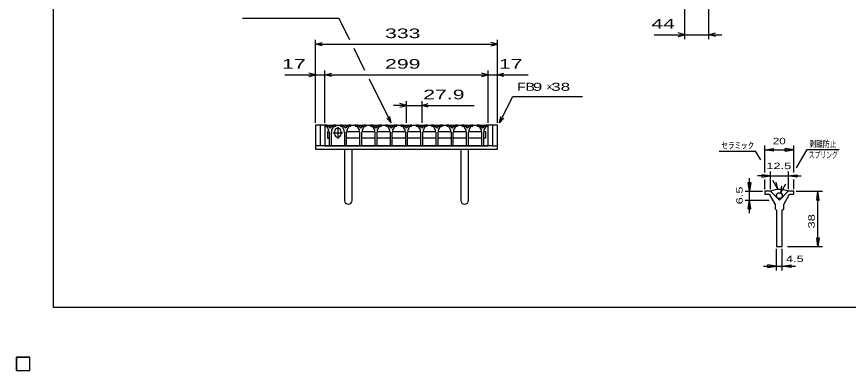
# Model space of a CAD drawing. Units: millimetres, scale not verified. Extents: x -1456 to 1379, y -1028 to 847.
# Drawn here: x -1456 to 67, y -1028 to -380 of the extents above; entities that cross this region are included whole.
import ezdxf
from ezdxf.enums import TextEntityAlignment as Align

# ---------------------------------------------------------------- set-up
doc = ezdxf.new("R2010")
doc.units = ezdxf.units.MM
doc.header["$LTSCALE"] = 8
for name, color, linetype, lineweight in [('0_2', 150, 'Continuous', 25), ('16', 3, 'Continuous', 25), ('19', 6, 'Continuous', 25), ('22', 4, 'Continuous', 25), ('32', 4, 'Continuous', 25)]:
    doc.layers.add(name, color=color, linetype=linetype, lineweight=lineweight)
doc.styles.add('ベクトル', font='')
doc.styles.get('ベクトル').set_extended_font_data('ベクトル')

msp = doc.modelspace()

# ---------------------------------------------------------------- linework, layer by layer
at = {"layer": '0_2'}
for p, q in [((-1388.8, -912.8), (-1388.8, 847.2)), ((1379.2, -912.8), (-1388.8, -912.8))]:
    msp.add_line(p, q, dxfattribs=at)
at = {"layer": '16'}
for p, q in [((-891.9, -578.7), (-891.9, -580.7)), ((-887.9, -578.7), (-891.9, -578.7)), ((-891.9, -578.7), (-592.9, -578.7)), ((-891.9, -578.7), (-891.9, -616.7)), ((-891.9, -580.7), (-888.9, -580.7)), ((-888.9, -580.7), (-884.9, -587.7)), ((-881.9, -584.7), (-887.9, -578.7)), ((-885.15, -590.7), (-887.15, -590.7)), ((-887.15, -590.7), (-887.15, -602.7)), ((-884.15, -591.7), (-885.15, -590.7)), ((-884.9, -587.7), (-884.9, -590.7)), ((-884.9, -590.7), (-883.9, -591.7)), ((-883.9, -591.7), (-883.9, -616.7)), ((-875.9, -578.7), (-881.9, -584.7)), ((-879.9, -591.7), (-878.9, -590.7)), ((-879.9, -616.7), (-879.9, -591.7)), ((-878.9, -587.7), (-874.9, -580.7)), ((-878.9, -590.7), (-878.9, -587.7)), ((-876.95, -592.7), (-858.95, -592.7)), ((-871.9, -578.7), (-875.9, -578.7)), ((-874.9, -580.7), (-871.9, -580.7)), ((-873.95, -590.7), (-873.95, -594.7)), ((-871.9, -580.7), (-871.9, -578.7)), ((-867.95, -581.7), (-867.95, -603.7)), ((-864, -578.7), (-864, -580.7)), ((-860, -578.7), (-864, -578.7)), ((-864, -580.7), (-861, -580.7)), ((-861.95, -594.7), (-861.95, -590.7)), ((-861, -580.7), (-857, -587.7)), ((-854, -584.7), (-860, -578.7)), ((-857, -587.7), (-857, -590.7)), ((-857, -590.7), (-856, -591.7)), ((-856, -591.7), (-856, -616.7)), ((-848, -578.7), (-854, -584.7)), ((-852, -591.7), (-851, -590.7)), ((-852, -616.7), (-852, -591.7)), ((-851.75, -591.7), (-850.75, -590.7)), ((-851, -587.7), (-847, -580.7)), ((-851, -590.7), (-851, -587.7)), ((-850.75, -590.7), (-829.35, -590.7)), ((-844, -578.7), (-848, -578.7)), ((-847, -580.7), (-844, -580.7)), ((-844, -580.7), (-844, -578.7)), ((-836.1, -578.7), (-836.1, -580.7)), ((-832.1, -578.7), (-836.1, -578.7)), ((-836.1, -580.7), (-833.1, -580.7)), ((-833.1, -580.7), (-829.1, -587.7)), ((-826.1, -584.7), (-832.1, -578.7)), ((-829.35, -590.7), (-828.35, -591.7)), ((-829.1, -587.7), (-829.1, -590.7)), ((-829.1, -590.7), (-828.1, -591.7)), ((-828.1, -591.7), (-828.1, -616.7)), ((-820.1, -578.7), (-826.1, -584.7)), ((-824.1, -591.7), (-823.1, -590.7)), ((-824.1, -616.7), (-824.1, -591.7)), ((-823.85, -591.7), (-822.85, -590.7)), ((-823.1, -587.7), (-819.1, -580.7)), ((-823.1, -590.7), (-823.1, -587.7)), ((-822.85, -590.7), (-801.45, -590.7)), ((-816.1, -578.7), (-820.1, -578.7)), ((-819.1, -580.7), (-816.1, -580.7)), ((-816.1, -580.7), (-816.1, -578.7)), ((-808.2, -578.7), (-808.2, -580.7)), ((-804.2, -578.7), (-808.2, -578.7)), ((-808.2, -580.7), (-805.2, -580.7)), ((-805.2, -580.7), (-801.2, -587.7)), ((-798.2, -584.7), (-804.2, -578.7)), ((-801.45, -590.7), (-800.45, -591.7)), ((-801.2, -587.7), (-801.2, -590.7)), ((-801.2, -590.7), (-800.2, -591.7)), ((-800.2, -591.7), (-800.2, -616.7)), ((-792.2, -578.7), (-798.2, -584.7)), ((-796.2, -591.7), (-795.2, -590.7)), ((-796.2, -616.7), (-796.2, -591.7)), ((-795.95, -591.7), (-794.95, -590.7)), ((-795.2, -587.7), (-791.2, -580.7)), ((-795.2, -590.7), (-795.2, -587.7)), ((-794.95, -590.7), (-773.55, -590.7)), ((-788.2, -578.7), (-792.2, -578.7)), ((-791.2, -580.7), (-788.2, -580.7)), ((-788.2, -580.7), (-788.2, -578.7)), ((-780.3, -578.7), (-780.3, -580.7)), ((-776.3, -578.7), (-780.3, -578.7)), ((-780.3, -580.7), (-777.3, -580.7)), ((-777.3, -580.7), (-773.3, -587.7)), ((-770.3, -584.7), (-776.3, -578.7)), ((-773.55, -590.7), (-772.55, -591.7)), ((-773.3, -587.7), (-773.3, -590.7)), ((-773.3, -590.7), (-772.3, -591.7)), ((-772.3, -591.7), (-772.3, -616.7)), ((-764.3, -578.7), (-770.3, -584.7)), ((-768.3, -591.7), (-767.3, -590.7)), ((-768.3, -616.7), (-768.3, -591.7)), ((-768.05, -591.7), (-767.05, -590.7)), ((-767.3, -587.7), (-763.3, -580.7)), ((-767.3, -590.7), (-767.3, -587.7)), ((-767.05, -590.7), (-745.65, -590.7)), ((-760.3, -578.7), (-764.3, -578.7)), ((-763.3, -580.7), (-760.3, -580.7)), ((-760.3, -580.7), (-760.3, -578.7)), ((-752.4, -578.7), (-752.4, -580.7)), ((-748.4, -578.7), (-752.4, -578.7)), ((-752.4, -580.7), (-749.4, -580.7)), ((-749.4, -580.7), (-745.4, -587.7)), ((-742.4, -584.7), (-748.4, -578.7)), ((-745.65, -590.7), (-744.65, -591.7)), ((-745.4, -587.7), (-745.4, -590.7)), ((-745.4, -590.7), (-744.4, -591.7)), ((-744.4, -591.7), (-744.4, -616.7)), ((-736.4, -578.7), (-742.4, -584.7)), ((-740.4, -591.7), (-739.4, -590.7)), ((-740.4, -616.7), (-740.4, -591.7)), ((-740.15, -591.7), (-739.15, -590.7)), ((-739.4, -587.7), (-735.4, -580.7)), ((-739.4, -590.7), (-739.4, -587.7)), ((-739.15, -590.7), (-717.75, -590.7)), ((-732.4, -578.7), (-736.4, -578.7)), ((-735.4, -580.7), (-732.4, -580.7)), ((-732.4, -580.7), (-732.4, -578.7)), ((-724.5, -578.7), (-724.5, -580.7)), ((-720.5, -578.7), (-724.5, -578.7)), ((-724.5, -580.7), (-721.5, -580.7)), ((-721.5, -580.7), (-717.5, -587.7)), ((-714.5, -584.7), (-720.5, -578.7)), ((-717.75, -590.7), (-716.75, -591.7)), ((-717.5, -587.7), (-717.5, -590.7)), ((-717.5, -590.7), (-716.5, -591.7)), ((-716.5, -591.7), (-716.5, -616.7)), ((-708.5, -578.7), (-714.5, -584.7)), ((-712.5, -591.7), (-711.5, -590.7)), ((-712.5, -616.7), (-712.5, -591.7)), ((-712.25, -591.7), (-711.25, -590.7)), ((-711.5, -587.7), (-707.5, -580.7)), ((-711.5, -590.7), (-711.5, -587.7)), ((-711.25, -590.7), (-689.85, -590.7)), ((-704.5, -578.7), (-708.5, -578.7)), ((-707.5, -580.7), (-704.5, -580.7)), ((-704.5, -580.7), (-704.5, -578.7)), ((-696.6, -578.7), (-696.6, -580.7)), ((-692.6, -578.7), (-696.6, -578.7)), ((-696.6, -580.7), (-693.6, -580.7)), ((-693.6, -580.7), (-689.6, -587.7)), ((-686.6, -584.7), (-692.6, -578.7)), ((-689.85, -590.7), (-688.85, -591.7)), ((-689.6, -587.7), (-689.6, -590.7)), ((-689.6, -590.7), (-688.6, -591.7)), ((-688.6, -591.7), (-688.6, -616.7)), ((-680.6, -578.7), (-686.6, -584.7)), ((-684.6, -591.7), (-683.6, -590.7)), ((-684.6, -616.7), (-684.6, -591.7)), ((-684.35, -591.7), (-683.35, -590.7)), ((-683.6, -587.7), (-679.6, -580.7)), ((-683.6, -590.7), (-683.6, -587.7)), ((-683.35, -590.7), (-661.95, -590.7)), ((-676.6, -578.7), (-680.6, -578.7)), ((-679.6, -580.7), (-676.6, -580.7)), ((-676.6, -580.7), (-676.6, -578.7)), ((-668.7, -578.7), (-668.7, -580.7)), ((-664.7, -578.7), (-668.7, -578.7)), ((-668.7, -580.7), (-665.7, -580.7)), ((-665.7, -580.7), (-661.7, -587.7)), ((-658.7, -584.7), (-664.7, -578.7)), ((-661.95, -590.7), (-660.95, -591.7)), ((-661.7, -587.7), (-661.7, -590.7)), ((-661.7, -590.7), (-660.7, -591.7)), ((-660.7, -591.7), (-660.7, -616.7)), ((-652.7, -578.7), (-658.7, -584.7)), ((-656.7, -591.7), (-655.7, -590.7)), ((-656.7, -616.7), (-656.7, -591.7)), ((-656.45, -591.7), (-655.45, -590.7)), ((-655.7, -587.7), (-651.7, -580.7)), ((-655.7, -590.7), (-655.7, -587.7)), ((-655.45, -590.7), (-634.05, -590.7)), ((-648.7, -578.7), (-652.7, -578.7)), ((-651.7, -580.7), (-648.7, -580.7)), ((-648.7, -580.7), (-648.7, -578.7)), ((-640.8, -578.7), (-640.8, -580.7)), ((-636.8, -578.7), (-640.8, -578.7)), ((-640.8, -580.7), (-637.8, -580.7)), ((-637.8, -580.7), (-633.8, -587.7)), ((-630.8, -584.7), (-636.8, -578.7)), ((-634.05, -590.7), (-633.05, -591.7)), ((-633.8, -587.7), (-633.8, -590.7)), ((-633.8, -590.7), (-632.8, -591.7)), ((-632.8, -591.7), (-632.8, -616.7)), ((-624.8, -578.7), (-630.8, -584.7)), ((-628.8, -591.7), (-627.8, -590.7)), ((-628.8, -616.7), (-628.8, -591.7)), ((-628.55, -591.7), (-627.55, -590.7)), ((-627.8, -587.7), (-623.8, -580.7)), ((-627.8, -590.7), (-627.8, -587.7)), ((-627.55, -590.7), (-606.15, -590.7)), ((-620.8, -578.7), (-624.8, -578.7)), ((-623.8, -580.7), (-620.8, -580.7)), ((-620.8, -580.7), (-620.8, -578.7)), ((-612.9, -578.7), (-612.9, -580.7)), ((-608.9, -578.7), (-612.9, -578.7)), ((-612.9, -580.7), (-609.9, -580.7)), ((-609.9, -580.7), (-605.9, -587.7)), ((-602.9, -584.7), (-608.9, -578.7)), ((-606.15, -590.7), (-605.15, -591.7)), ((-605.9, -587.7), (-605.9, -590.7)), ((-605.9, -590.7), (-604.9, -591.7)), ((-604.9, -591.7), (-604.9, -616.7)), ((-596.9, -578.7), (-602.9, -584.7)), ((-600.9, -591.7), (-599.9, -590.7)), ((-600.9, -616.7), (-600.9, -591.7)), ((-600.65, -591.7), (-599.65, -590.7)), ((-599.9, -587.7), (-595.9, -580.7)), ((-599.9, -590.7), (-599.9, -587.7)), ((-599.65, -590.7), (-597.65, -590.7)), ((-597.65, -590.7), (-597.65, -602.7)), ((-592.9, -578.7), (-596.9, -578.7)), ((-595.9, -580.7), (-592.9, -580.7)), ((-592.9, -580.7), (-592.9, -578.7)), ((-592.9, -616.7), (-592.9, -578.7)), ((-887.15, -602.7), (-885.15, -602.7)), ((-885.15, -602.7), (-884.15, -601.7)), ((-850.75, -602.7), (-851.75, -601.7)), ((-829.35, -602.7), (-850.75, -602.7)), ((-828.35, -601.7), (-829.35, -602.7)), ((-822.85, -602.7), (-823.85, -601.7)), ((-801.45, -602.7), (-822.85, -602.7)), ((-800.45, -601.7), (-801.45, -602.7)), ((-794.95, -602.7), (-795.95, -601.7)), ((-773.55, -602.7), (-794.95, -602.7)), ((-772.55, -601.7), (-773.55, -602.7)), ((-767.05, -602.7), (-768.05, -601.7)), ((-745.65, -602.7), (-767.05, -602.7)), ((-744.65, -601.7), (-745.65, -602.7)), ((-739.15, -602.7), (-740.15, -601.7)), ((-717.75, -602.7), (-739.15, -602.7)), ((-716.75, -601.7), (-717.75, -602.7)), ((-711.25, -602.7), (-712.25, -601.7)), ((-689.85, -602.7), (-711.25, -602.7)), ((-688.85, -601.7), (-689.85, -602.7)), ((-683.35, -602.7), (-684.35, -601.7)), ((-661.95, -602.7), (-683.35, -602.7)), ((-660.95, -601.7), (-661.95, -602.7)), ((-655.45, -602.7), (-656.45, -601.7)), ((-634.05, -602.7), (-655.45, -602.7)), ((-633.05, -601.7), (-634.05, -602.7)), ((-627.55, -602.7), (-628.55, -601.7)), ((-606.15, -602.7), (-627.55, -602.7)), ((-605.15, -601.7), (-606.15, -602.7)), ((-599.65, -602.7), (-600.65, -601.7)), ((-597.65, -602.7), (-599.65, -602.7)), ((-891.9, -616.7), (-592.9, -616.7)), ((-883.9, -616.7), (-879.9, -616.7)), ((-856, -616.7), (-852, -616.7)), ((-828.1, -616.7), (-824.1, -616.7)), ((-800.2, -616.7), (-796.2, -616.7)), ((-772.3, -616.7), (-768.3, -616.7)), ((-744.4, -616.7), (-740.4, -616.7)), ((-716.5, -616.7), (-712.5, -616.7)), ((-688.6, -616.7), (-684.6, -616.7)), ((-660.7, -616.7), (-656.7, -616.7)), ((-632.8, -616.7), (-628.8, -616.7)), ((-604.9, -616.7), (-600.9, -616.7)), ((-1456, -1004), (-1432, -1004)), ((-1456, -1028), (-1456, -1004)), ((-1456, -1004), (-1432, -1004)), ((-1456, -1028), (-1456, -1004)), ((-1456, -1004), (-1432, -1004)), ((-1456, -1028), (-1456, -1004)), ((-1456, -1004), (-1432, -1004)), ((-1456, -1028), (-1456, -1004)), ((-1456, -1004), (-1432, -1004)), ((-1456, -1028), (-1456, -1004)), ((-1432, -1028), (-1432, -1004)), ((-1432, -1028), (-1432, -1004)), ((-1432, -1028), (-1432, -1004)), ((-1432, -1028), (-1432, -1004)), ((-1432, -1028), (-1432, -1004)), ((-1456, -1028), (-1432, -1028)), ((-1456, -1028), (-1432, -1028)), ((-1456, -1028), (-1432, -1028)), ((-1456, -1028), (-1432, -1028)), ((-1456, -1028), (-1432, -1028))]:
    msp.add_line(p, q, dxfattribs=at)
for centre in [(-881.9, -582.2), (-854, -582.2), (-826.1, -582.2), (-798.2, -582.2), (-770.3, -582.2), (-742.4, -582.2), (-714.5, -582.2), (-686.6, -582.2), (-658.7, -582.2), (-630.8, -582.2), (-602.9, -582.2)]:
    msp.add_circle(centre, 1.8, dxfattribs=at)
for centre, start, end in [((-867.95, -590.7), 0, 180), ((-867.95, -594.7), 180, 0)]:
    msp.add_arc(centre, 6, start, end, dxfattribs=at)
at = {"layer": '19'}
for p, q in [((-891.9, -578.7), (-908.9, -578.7)), ((-908.9, -578.7), (-908.9, -622.7)), ((-899.9, -616.7), (-899.9, -578.7)), ((-575.9, -578.7), (-592.9, -578.7)), ((-584.9, -578.7), (-584.9, -616.7)), ((-575.9, -622.7), (-575.9, -578.7)), ((-899.9, -616.7), (-908.9, -616.7)), ((-908.9, -622.7), (-575.9, -622.7)), ((-584.9, -616.7), (-899.9, -616.7)), ((-855.9, -622.7), (-855.9, -716.7)), ((-841.9, -716.7), (-841.9, -622.7)), ((-642.9, -622.7), (-642.9, -716.7)), ((-628.9, -716.7), (-628.9, -622.7)), ((-584.9, -616.7), (-575.9, -616.7))]:
    msp.add_line(p, q, dxfattribs=at)
for centre in [(-848.9, -716.7), (-635.9, -716.7)]:
    msp.add_arc(centre, 7, 180, 0, dxfattribs=at)
at = {"layer": '22'}
for p, q in [((-232.9, -421.2), (-232.9, -237.2)), ((-188.9, -421.2), (-188.9, -365.2)), ((-1042.3, -382.7), (-866.3, -382.7)), ((-846.3, -422.7), (-866.3, -382.7)), ((-232.9, -413.2), (-244.9, -410)), ((-188.9, -413.2), (-176.9, -410)), ((-908.9, -574.7), (-908.9, -422.7)), ((-575.9, -574.7), (-575.9, -422.7)), ((-288.9, -413.2), (-232.9, -413.2)), ((-244.9, -416.4), (-232.9, -413.2)), ((-232.9, -413.2), (-188.9, -413.2)), ((-176.9, -416.4), (-188.9, -413.2)), ((-188.9, -413.2), (-164.9, -413.2)), ((-908.9, -430.7), (-896.9, -427.5)), ((-896.9, -433.9), (-908.9, -430.7)), ((-908.9, -430.7), (-575.9, -430.7)), ((-818.3, -478.7), (-838.3, -438.7)), ((-575.9, -430.7), (-587.9, -427.5)), ((-587.9, -433.9), (-575.9, -430.7)), ((-964.9, -486.7), (-908.9, -486.7)), ((-908.9, -486.7), (-920.9, -483.5)), ((-920.9, -489.9), (-908.9, -486.7)), ((-908.9, -574.7), (-908.9, -478.7)), ((-908.9, -486.7), (-891.9, -486.7)), ((-891.9, -574.7), (-891.9, -478.7)), ((-891.9, -486.7), (-879.9, -483.5)), ((-879.9, -489.9), (-891.9, -486.7)), ((-891.9, -486.7), (-592.9, -486.7)), ((-592.9, -486.7), (-604.9, -483.5)), ((-604.9, -489.9), (-592.9, -486.7)), ((-592.9, -574.7), (-592.9, -478.7)), ((-592.9, -486.7), (-575.9, -486.7)), ((-575.9, -574.7), (-575.9, -478.7)), ((-575.9, -486.7), (-563.9, -483.5)), ((-563.9, -489.9), (-575.9, -486.7)), ((-575.9, -486.7), (-519.9, -486.7)), ((-770.3, -574.7), (-810.3, -494.7)), ((-571.9, -574.7), (-547.9, -526.7)), ((-547.9, -526.7), (-419.9, -526.7)), ((-742.4, -542.7), (-766.4, -542.7)), ((-742.4, -542.7), (-754.4, -539.5)), ((-754.4, -545.9), (-742.4, -542.7)), ((-742.4, -574.7), (-742.4, -534.7)), ((-742.4, -542.7), (-714.5, -542.7)), ((-714.5, -534.7), (-714.5, -574.7)), ((-714.5, -542.7), (-702.5, -539.5)), ((-702.5, -545.9), (-714.5, -542.7)), ((-714.5, -542.7), (-618.5, -542.7)), ((-770.3, -574.7), (-772.7, -563.02)), ((-571.9, -574.7), (-569.5, -563.02)), ((-770.3, -574.7), (-778.3, -565.9)), ((-571.9, -574.7), (-563.9, -565.9)), ((-1432, -1004), (-1456, -1004)), ((-1456, -1004), (-1456, -1028)), ((-1432, -1004), (-1456, -1004)), ((-1456, -1004), (-1456, -1028)), ((-1432, -1004), (-1456, -1004)), ((-1456, -1004), (-1456, -1028)), ((-1432, -1028), (-1432, -1004)), ((-1432, -1028), (-1432, -1004)), ((-1432, -1028), (-1432, -1004)), ((-1456, -1028), (-1432, -1028)), ((-1456, -1028), (-1432, -1028)), ((-1456, -1028), (-1432, -1028))]:
    msp.add_line(p, q, dxfattribs=at)
at = {"layer": '22', "color": 2}
for p, q in [((-1432, -1004), (-1456, -1004)), ((-1456, -1004), (-1456, -1028)), ((-1432, -1004), (-1456, -1004)), ((-1456, -1004), (-1456, -1028)), ((-1432, -1004), (-1456, -1004)), ((-1456, -1004), (-1456, -1028)), ((-1432, -1028), (-1432, -1004)), ((-1432, -1028), (-1432, -1004)), ((-1432, -1028), (-1432, -1004)), ((-1456, -1028), (-1432, -1028)), ((-1456, -1028), (-1432, -1028)), ((-1456, -1028), (-1432, -1028))]:
    msp.add_line(p, q, dxfattribs=at)
at = {"layer": '32'}
for p, q in [((-86.4, -665.6), (-86.4, -616)), ((-86.4, -624), (-70.4, -621.6)), ((-70.4, -626.4), (-86.4, -624)), ((-86.4, -624), (-33.067, -624)), ((-70.4, -626.4), (-70.4, -621.6)), ((-33.067, -624), (-49.067, -621.6)), ((-49.067, -626.4), (-49.067, -621.6)), ((-49.067, -626.4), (-33.067, -624)), ((-33.067, -665.6), (-33.067, -616)), ((-28.264, -657.333), (-8.797, -623.733)), ((-8.797, -623.733), (49.869, -623.733)), ((-169.867, -626.4), (-103.2, -626.4)), ((-93.867, -642.4), (-103.2, -626.4)), ((-75.733, -672), (-91.733, -669.6)), ((-91.733, -669.6), (-91.733, -674.4)), ((-75.733, -696), (-75.733, -664)), ((-43.733, -664), (-43.733, -696)), ((-43.733, -672), (-27.733, -669.6)), ((-27.733, -669.6), (-27.733, -674.4)), ((-114.4, -700), (-116.8, -684)), ((-116.8, -684), (-112, -684)), ((-114.4, -700), (-114.4, -676)), ((-112, -684), (-114.4, -700)), ((-75.733, -672), (-99.733, -672)), ((-91.733, -674.4), (-75.733, -672)), ((-86.4, -696), (-86.4, -678.4)), ((-75.733, -672), (-43.733, -672)), ((-62.4, -696), (-71.733, -680)), ((-62.4, -696), (-65.333, -683.467)), ((-27.733, -674.4), (-43.733, -672)), ((-43.733, -672), (-19.733, -672)), ((-33.067, -696), (-33.067, -678.4)), ((-122.4, -700), (-90.4, -700)), ((-114.4, -716), (-114.4, -700)), ((-86.4, -700), (-86.4, -705.333)), ((-75.733, -700), (-86.4, -700)), ((-59.733, -716), (-75.733, -700)), ((-43.733, -700), (-59.733, -716)), ((-57.064, -702.666), (-47.997, -686.666)), ((-57.064, -702.666), (-55.197, -689.866)), ((-33.067, -700), (-43.733, -700)), ((-33.067, -705.333), (-33.067, -700)), ((-29.067, -700), (18.933, -700)), ((8.533, -716), (10.933, -700)), ((13.333, -716), (10.933, -700)), ((10.933, -801.334), (10.933, -700)), ((-86.4, -705.333), (-78.4, -705.333)), ((-78.4, -705.333), (-67.733, -724)), ((-51.733, -724), (-41.067, -705.333)), ((-41.067, -705.333), (-33.067, -705.333)), ((-122.4, -716), (-78.4, -716)), ((-116.8, -732), (-114.4, -716)), ((-112, -732), (-114.4, -716)), ((-114.4, -740), (-114.4, -716)), ((-67.733, -724), (-67.733, -732)), ((-51.733, -732), (-51.733, -724)), ((8.533, -716), (13.333, -716)), ((-116.8, -732), (-112, -732)), ((-67.733, -732), (-65.067, -734.667)), ((-65.067, -734.667), (-65.067, -801.333)), ((-54.4, -734.667), (-51.733, -732)), ((-54.4, -801.333), (-54.4, -734.667)), ((10.933, -801.334), (8.533, -785.334)), ((8.533, -785.334), (13.333, -785.334)), ((13.333, -785.334), (10.933, -801.334)), ((-65.067, -801.333), (-54.4, -801.333)), ((-65.067, -845.334), (-65.067, -805.334)), ((-54.4, -845.334), (-54.4, -805.334)), ((-45.067, -801.334), (18.933, -801.334)), ((-89.067, -837.334), (-65.067, -837.334)), ((-65.067, -837.334), (-81.067, -834.934)), ((-81.067, -839.734), (-81.067, -834.934)), ((-81.067, -839.734), (-65.067, -837.334)), ((-65.067, -837.334), (-54.4, -837.334)), ((-54.4, -837.334), (-38.4, -834.934)), ((-38.4, -839.734), (-54.4, -837.334)), ((-54.4, -837.334), (-30.4, -837.334)), ((-38.4, -839.734), (-38.4, -834.934))]:
    msp.add_line(p, q, dxfattribs=at)
msp.add_circle((-59.733, -708), 5.333, dxfattribs=at)
msp.add_arc((-60.003, -736.542), 40, 66, 113, dxfattribs=at)

# ---------------------------------------------------------------- texts
at = {"layer": '22', "color": 2, "style": 'ベクトル'}
for s, height, width, p in [(' 44 ', 17.6, 1.65, (-304.9, -393.2)), (' 333 ', 17.6, 1.65, (-792.4, -410.7)), (' 17 ', 17.6, 1.65, (-980.9, -466.7)), (' 299 ', 17.6, 1.65, (-792.4, -466.7)), (' 17 ', 17.6, 1.65, (-583.9, -466.7)), ('FB', 14.66, 1.3, (-539.9, -508.7)), (' 9 ', 14.66, 1.6, (-519.9, -508.7)), (' 38 ', 14.66, 1.6, (-486.3, -508.7)), (' 27.9 ', 17.6, 1.65, (-722.5, -522.7))]:
    msp.add_text(s, height=height, dxfattribs=dict(at, width=width)).set_placement(p, align=Align.MIDDLE_LEFT)
msp.add_text('×', height=14.66, dxfattribs=at).set_placement((-486.3, -508.7), align=Align.MIDDLE_LEFT)
at = {"layer": '32', "color": 2, "style": 'ベクトル'}
for s, width, p in [('20', 1.35, (-71.733, -608)), ('剥離防止', 0.75, (-4.797, -613.333)), ('ｾﾗﾐｯｸ', 1.5, (-165.867, -616)), ('スプリング', 0.65, (-6.131, -633.333)), ('12.5', 1.5, (-83.733, -653.6)), (' 4.5 ', 1.5, (-54.4, -823.734))]:
    msp.add_text(s, height=11.73, dxfattribs=dict(at, width=width)).set_placement(p, align=Align.MIDDLE_LEFT)
at = {"layer": '32', "color": 2, "style": 'ベクトル', "width": 1.5}
for s, p in [('6.5', (-132.8, -724)), (' 38 ', (-1.067, -774.667))]:
    msp.add_text(s, height=11.73, rotation=90, dxfattribs=at).set_placement(p, align=Align.MIDDLE_LEFT)

doc.saveas('drawing.dxf')
